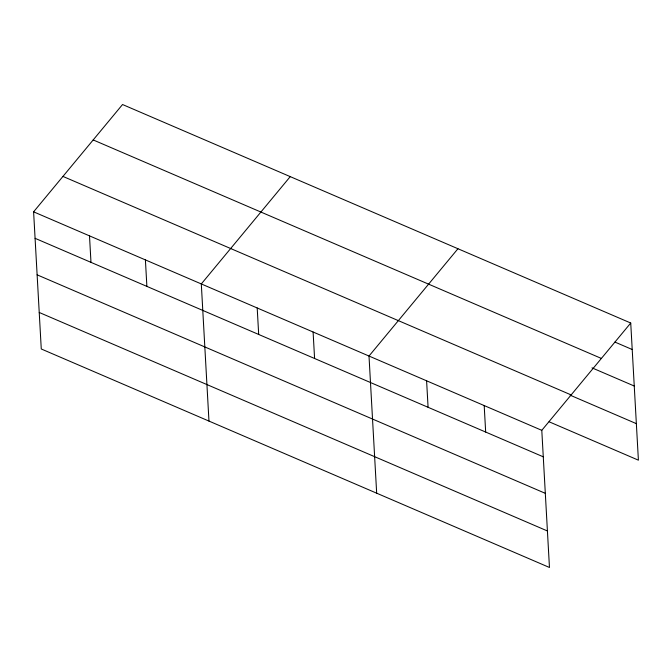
<?xml version="1.0" encoding="UTF-8"?>
<svg xmlns="http://www.w3.org/2000/svg" width="672" height="672" viewBox="0 0 672 672"><rect width="100%" height="100%" fill="white"/><g stroke="black" fill="none" stroke-linecap="round" stroke-linejoin="round"><path stroke-width="1.01" d="M630.731 323.022L541.792 430.332L549.461 567.479L41.269 348.978L33.6 211.831L122.539 104.521L630.731 323.022L638.4 460.169L549.125 421.789M290.245 176.627L201.306 283.937L208.967 421.084M457.951 248.732L369.004 356.042L376.673 493.189M614.93 342.073L632.209 349.507M93.19 139.936L601.381 358.436M592.015 367.861L634.25 386.022M62.95 176.417L571.141 394.918M570.125 395.17L636.359 423.646M33.6 211.831L541.792 430.332M35.078 238.316L543.27 456.817M37.12 274.831L545.311 493.332M39.228 312.463L547.411 530.964M484.193 405.569L485.671 432.054M426.602 380.806L428.081 407.291M313.102 332.01L314.588 358.487M257.2 307.969L258.686 334.454M145.404 259.904L146.882 286.381M89.502 235.864L90.98 262.349"/></g></svg>
